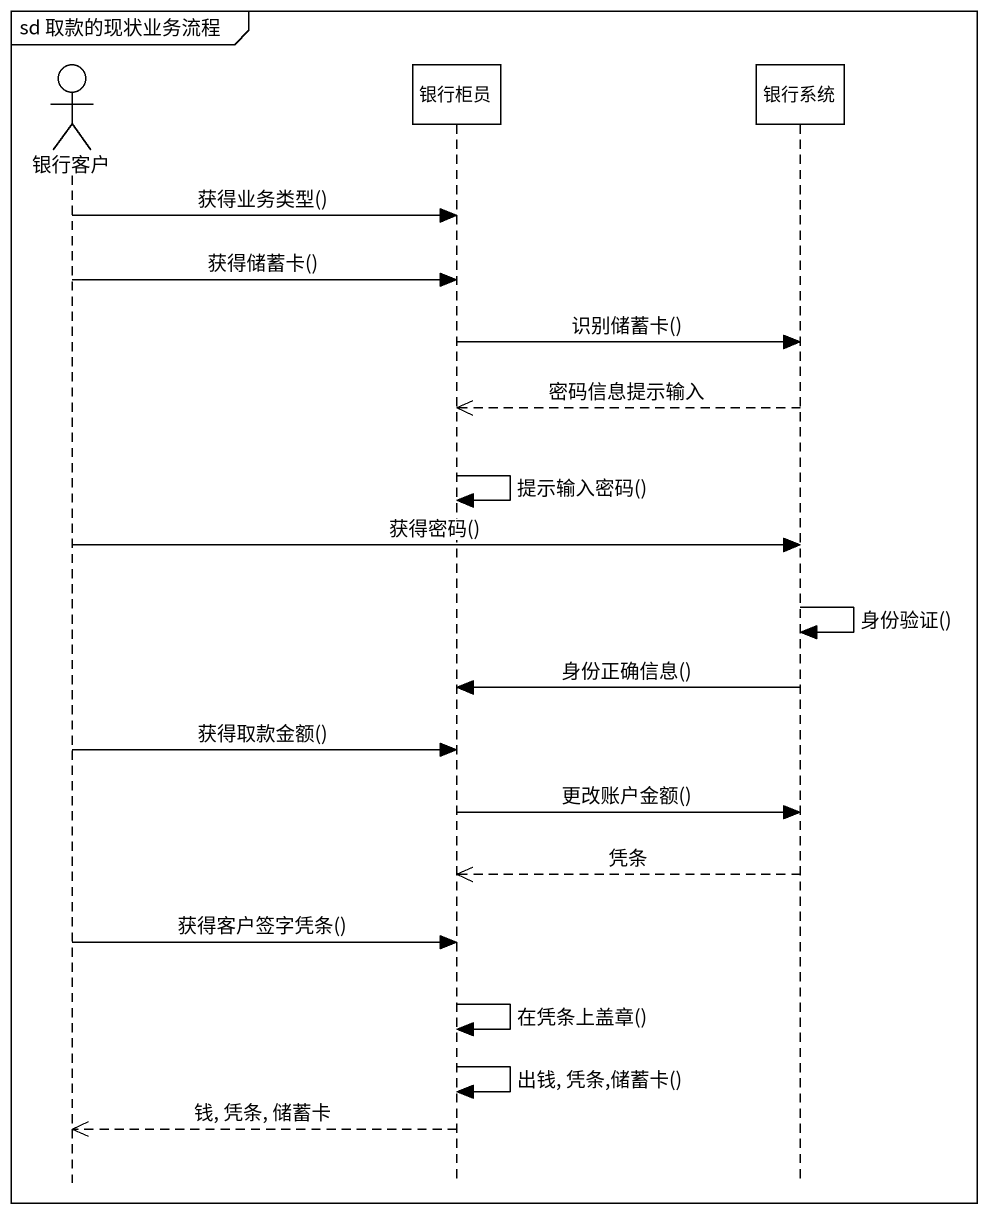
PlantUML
@startuml
mainframe sd 取款的现状业务流程
hide footbox
actor 银行客户
participant 银行柜员
participant 银行系统

银行客户 -> 银行柜员 : 获得业务类型()
银行客户 -> 银行柜员 : 获得储蓄卡()
银行柜员 -> 银行系统 : 识别储蓄卡()
银行系统 -->> 银行柜员 : 密码信息提示输入
银行柜员 -> 银行柜员 : 提示输入密码()
银行客户 -> 银行系统 : 获得密码()
银行系统 -> 银行系统 : 身份验证()
银行系统 -> 银行柜员 : 身份正确信息()
银行客户 -> 银行柜员 : 获得取款金额()
银行柜员 -> 银行系统 : 更改账户金额()
银行系统 -->> 银行柜员 : 凭条
银行客户 -> 银行柜员 : 获得客户签字凭条()
银行柜员 -> 银行柜员 : 在凭条上盖章()
银行柜员 -> 银行柜员 : 出钱, 凭条,储蓄卡()
银行柜员 -->> 银行客户 : 钱, 凭条, 储蓄卡
@enduml
